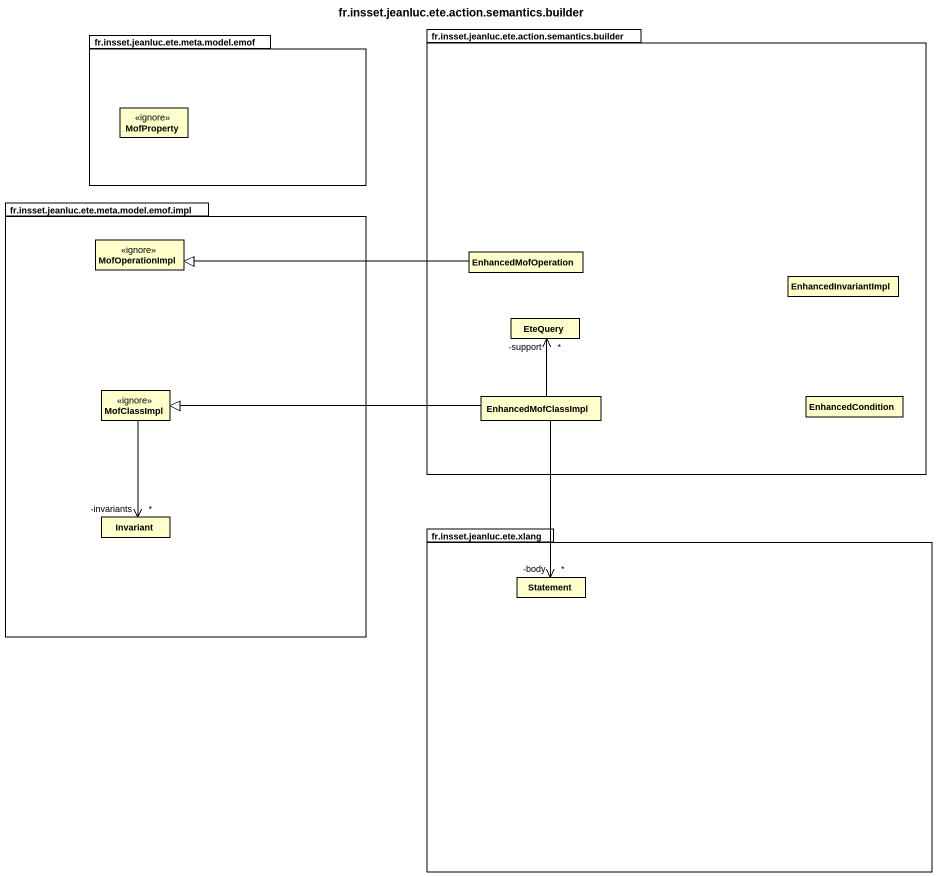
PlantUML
@startuml
title fr.insset.jeanluc.ete.action.semantics.builder
hide circle
hide empty members
package "fr.insset.jeanluc.ete.meta.model.emof" as fr_insset_jeanluc_ete_meta {
  class MofProperty <<ignore>>
}
package "fr.insset.jeanluc.ete.action.semantics.builder" as fr_insset_jeanluc_ete {
  class EnhancedMofOperation
  class EnhancedInvariantImpl
  class EteQuery
  class EnhancedMofClassImpl
  class EnhancedCondition
}
package "fr.insset.jeanluc.ete.meta.model.emof.impl" as fr_insset_jeanluc_ete_meta_2 {
  class MofOperationImpl <<ignore>>
  class MofClassImpl <<ignore>>
  class Invariant
}
package "fr.insset.jeanluc.ete.xlang" as fr_insset_jeanluc_ete_xlang {
  class Statement
}
EnhancedMofOperation -left-|> MofOperationImpl
MofClassImpl --> "-invariants\n*" Invariant
EnhancedMofClassImpl -up-> "*\n-support" EteQuery
EnhancedMofClassImpl -left-|> MofClassImpl
EnhancedMofClassImpl --> "*\n-body" Statement
@enduml
